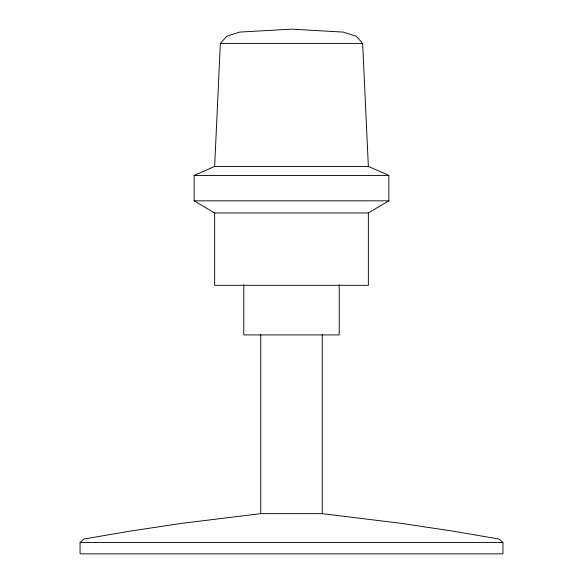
<?xml version="1.0" encoding="UTF-8"?>
<svg xmlns="http://www.w3.org/2000/svg" width="583" height="583" viewBox="0 0 583 583"><rect width="100%" height="100%" fill="white"/><g stroke="black" fill="none" stroke-linecap="round" stroke-linejoin="round"><path stroke-width="0.87" d="M214.646 166.417L220.352 43.397L226.736 36.27L239.795 32.087L291.5 29.15L343.205 32.087L356.264 36.27L362.648 43.397L368.354 166.417L388.854 175.461L388.854 200.829L368.354 212.955L214.646 212.955L194.146 200.829L194.146 175.461L214.646 166.417L368.354 166.417M80.06 542.547L83.85 539.049L128.865 531.324L181.67 523.359L260.761 513.659L322.239 513.659L401.33 523.359L454.135 531.324L499.15 539.049L502.94 542.547L502.94 553.85L80.06 553.85L80.06 542.547L502.94 542.547M220.352 43.397L362.648 43.397M194.146 175.461L388.854 175.461M194.146 200.829L388.854 200.829M368.354 212.955L368.354 285.327L214.646 285.327L214.646 212.955M339.233 284.511L339.233 334.912L243.767 334.912L243.767 284.511M322.239 334.584L322.239 513.659M260.761 334.584L260.761 513.659"/></g></svg>
